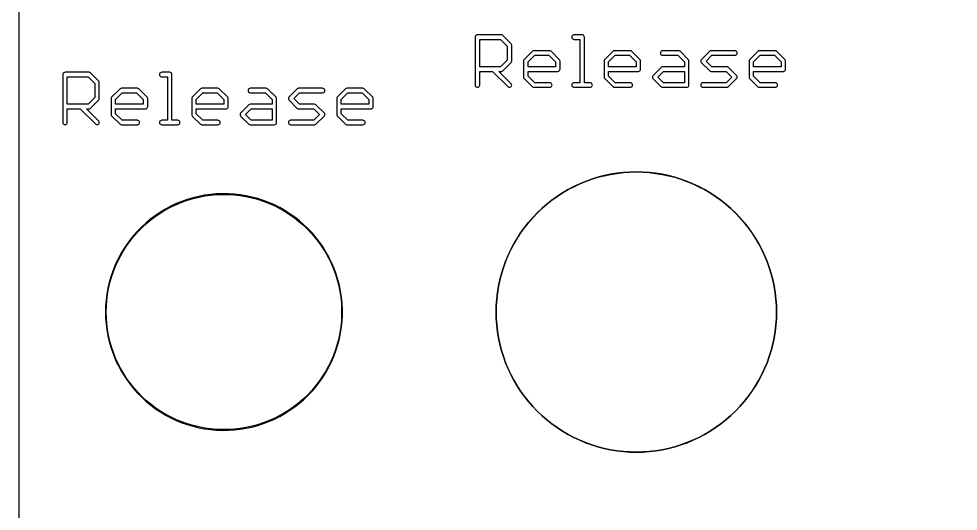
# Model space of a CAD drawing. Extents: x 3 to 66, y 0 to 129.
# Drawn here: x 2.71 to 34.53, y 42.66 to 59.36 of the extents above; entities that cross this region are included whole.
import ezdxf

# ---------------------------------------------------------------- set-up
doc = ezdxf.new("R2010")
doc.units = 0

msp = doc.modelspace()

# ---------------------------------------------------------------- linework, layer by layer
at = {"color": 34, "true_color": 0x008000}
for points in [[(2.7051, 0.3175, 0), (63.32474, 0.3175, 0), (63.32474, 128.81864, 0), (2.7051, 128.81864, 0), (2.7051, 0.3175, 0)], [(19.08116, 57.58298, 0), (19.1024, 57.59381, 0), (19.11926, 57.61067, 0), (19.3885, 57.88245, 0), (19.39933, 57.90369, 0), (19.40306, 57.92724, 0), (19.40306, 58.46825, 0), (19.39933, 58.4918, 0), (19.3885, 58.51304, 0), (19.11926, 58.78482, 0), (19.1024, 58.80168, 0), (19.08116, 58.81251, 0), (19.05761, 58.81624, 0), (18.24227, 58.81624, 0), (18.21873, 58.81251, 0), (18.19748, 58.80168, 0), (18.18063, 58.78482, 0), (18.16979, 58.76358, 0), (18.16607, 58.74004, 0), (18.16607, 57.11444, 0), (18.16979, 57.09089, 0), (18.18063, 57.06965, 0), (18.19748, 57.05279, 0), (18.21873, 57.04196, 0), (18.24227, 57.03824, 0), (18.26582, 57.04196, 0), (18.28706, 57.05279, 0), (18.30392, 57.06965, 0), (18.31475, 57.09089, 0), (18.31847, 57.11444, 0), (18.31847, 57.57925, 0), (18.75561, 57.57925, 0), (19.28207, 57.05279, 0), (19.30331, 57.04196, 0), (19.32686, 57.03824, 0), (19.3504, 57.04196, 0), (19.37164, 57.05279, 0), (19.3885, 57.06965, 0), (19.39933, 57.09089, 0), (19.40306, 57.11444, 0), (19.39933, 57.13798, 0), (19.3885, 57.15922, 0), (18.96847, 57.57925, 0), (19.05761, 57.57925, 0), (19.08116, 57.58298, 0)], [(19.02709, 57.73165, 0), (18.31847, 57.73165, 0), (18.31847, 58.66384, 0), (19.02709, 58.66384, 0), (19.25066, 58.43816, 0), (19.25066, 57.95733, 0), (19.02709, 57.73165, 0)], [(21.51634, 58.81624, 0), (21.49279, 58.81251, 0), (21.47155, 58.80168, 0), (21.45469, 58.78482, 0), (21.44386, 58.76358, 0), (21.44014, 58.74004, 0), (21.44386, 58.71649, 0), (21.45469, 58.69525, 0), (21.47155, 58.67839, 0), (21.49279, 58.66756, 0), (21.51634, 58.66384, 0), (21.71192, 58.66384, 0), (21.71192, 57.19064, 0), (21.51634, 57.19064, 0), (21.49279, 57.18691, 0), (21.47155, 57.17608, 0), (21.45469, 57.15922, 0), (21.44386, 57.13798, 0), (21.44014, 57.11444, 0), (21.44386, 57.09089, 0), (21.45469, 57.06965, 0), (21.47155, 57.05279, 0), (21.49279, 57.04196, 0), (21.51634, 57.03824, 0), (22.0599, 57.03824, 0), (22.08344, 57.04196, 0), (22.10468, 57.05279, 0), (22.12154, 57.06965, 0), (22.13237, 57.09089, 0), (22.1361, 57.11444, 0), (22.13237, 57.13798, 0), (22.12154, 57.15922, 0), (22.10468, 57.17608, 0), (22.08344, 57.18691, 0), (22.0599, 57.19064, 0), (21.86432, 57.19064, 0), (21.86432, 58.74004, 0), (21.86059, 58.76358, 0), (21.84976, 58.78482, 0), (21.8329, 58.80168, 0), (21.81166, 58.81251, 0), (21.78812, 58.81624, 0), (21.51634, 58.81624, 0)], [(20.9887, 57.58298, 0), (21.00994, 57.59381, 0), (21.0268, 57.61067, 0), (21.03763, 57.63191, 0), (21.04136, 57.65545, 0), (21.04136, 57.92724, 0), (21.03763, 57.95078, 0), (21.0268, 57.97202, 0), (20.73816, 58.26066, 0), (20.71691, 58.27149, 0), (20.69337, 58.27522, 0), (20.15234, 58.27522, 0), (20.12881, 58.27149, 0), (20.10757, 58.26066, 0), (19.81893, 57.97202, 0), (19.8081, 57.95078, 0), (19.80436, 57.92724, 0), (19.80436, 57.38367, 0), (19.8081, 57.36013, 0), (19.81893, 57.33889, 0), (19.83579, 57.32203, 0), (20.10757, 57.05279, 0), (20.12881, 57.04196, 0), (20.15234, 57.03824, 0), (20.69337, 57.03824, 0), (20.71691, 57.04196, 0), (20.73816, 57.05279, 0), (20.75501, 57.06965, 0), (20.76585, 57.09089, 0), (20.76957, 57.11444, 0), (20.76585, 57.13798, 0), (20.75501, 57.15922, 0), (20.73816, 57.17608, 0), (20.71691, 57.18691, 0), (20.69337, 57.19064, 0), (20.18244, 57.19064, 0), (19.95676, 57.41421, 0), (19.95676, 57.57925, 0), (20.96516, 57.57925, 0), (20.9887, 57.58298, 0)], [(23.71666, 57.58298, 0), (23.7379, 57.59381, 0), (23.75476, 57.61067, 0), (23.76559, 57.63191, 0), (23.76931, 57.65545, 0), (23.76931, 57.92724, 0), (23.76559, 57.95078, 0), (23.75476, 57.97202, 0), (23.46612, 58.26066, 0), (23.44488, 58.27149, 0), (23.42134, 58.27522, 0), (22.88032, 58.27522, 0), (22.85677, 58.27149, 0), (22.83553, 58.26066, 0), (22.54689, 57.97202, 0), (22.53606, 57.95078, 0), (22.53234, 57.92724, 0), (22.53234, 57.38367, 0), (22.53606, 57.36013, 0), (22.54689, 57.33889, 0), (22.56375, 57.32203, 0), (22.83553, 57.05279, 0), (22.85677, 57.04196, 0), (22.88032, 57.03824, 0), (23.42134, 57.03824, 0), (23.44488, 57.04196, 0), (23.46612, 57.05279, 0), (23.48298, 57.06965, 0), (23.49381, 57.09089, 0), (23.49754, 57.11444, 0), (23.49381, 57.13798, 0), (23.48298, 57.15922, 0), (23.46612, 57.17608, 0), (23.44488, 57.18691, 0), (23.42134, 57.19064, 0), (22.9104, 57.19064, 0), (22.68474, 57.41419, 0), (22.68474, 57.57925, 0), (23.69311, 57.57925, 0), (23.71666, 57.58298, 0)], [(24.51608, 58.27522, 0), (24.49253, 58.27149, 0), (24.47129, 58.26066, 0), (24.45443, 58.2438, 0), (24.4436, 58.22256, 0), (24.43988, 58.19902, 0), (24.4436, 58.17547, 0), (24.45443, 58.15423, 0), (24.47129, 58.13737, 0), (24.49253, 58.12654, 0), (24.51608, 58.12282, 0), (25.0294, 58.12282, 0), (25.25522, 57.897, 0), (25.25522, 57.73165, 0), (24.51608, 57.73165, 0), (24.49253, 57.72793, 0), (24.47129, 57.7171, 0), (24.45443, 57.70024, 0), (24.18519, 57.42846, 0), (24.17436, 57.40722, 0), (24.17064, 57.38367, 0), (24.17436, 57.36013, 0), (24.18519, 57.33889, 0), (24.47129, 57.05279, 0), (24.49253, 57.04196, 0), (24.51608, 57.03824, 0), (25.33142, 57.03824, 0), (25.35496, 57.04196, 0), (25.3762, 57.05279, 0), (25.39306, 57.06965, 0), (25.40389, 57.09089, 0), (25.40762, 57.11444, 0), (25.40762, 57.92724, 0), (25.40389, 57.95078, 0), (25.39306, 57.97202, 0), (25.10442, 58.26066, 0), (25.08318, 58.27149, 0), (25.05964, 58.27522, 0), (24.51608, 58.27522, 0)], [(26.18461, 57.73165, 0), (25.98903, 57.92724, 0), (26.18461, 58.12282, 0), (26.96718, 58.12282, 0), (26.99072, 58.12654, 0), (27.01196, 58.13737, 0), (27.02882, 58.15423, 0), (27.03965, 58.17547, 0), (27.04338, 58.19902, 0), (27.03965, 58.22256, 0), (27.02882, 58.2438, 0), (27.01196, 58.26066, 0), (26.99072, 58.27149, 0), (26.96718, 58.27522, 0), (26.15438, 58.27522, 0), (26.13083, 58.27149, 0), (26.10959, 58.26066, 0), (25.82095, 57.97202, 0), (25.81012, 57.95078, 0), (25.80639, 57.92724, 0), (25.81012, 57.90369, 0), (25.82095, 57.88245, 0), (26.10959, 57.59381, 0), (26.13083, 57.58298, 0), (26.15438, 57.57925, 0), (26.66517, 57.57925, 0), (26.86046, 57.38396, 0), (26.66531, 57.19064, 0), (25.88259, 57.19064, 0), (25.85905, 57.18691, 0), (25.83781, 57.17608, 0), (25.82095, 57.15922, 0), (25.81012, 57.13798, 0), (25.80639, 57.11444, 0), (25.81012, 57.09089, 0), (25.82095, 57.06965, 0), (25.83781, 57.05279, 0), (25.85905, 57.04196, 0), (25.88259, 57.03824, 0), (26.69539, 57.03824, 0), (26.71894, 57.04196, 0), (26.74018, 57.05279, 0), (27.01196, 57.32203, 0), (27.02882, 57.33889, 0), (27.03965, 57.36013, 0), (27.04338, 57.38367, 0), (27.03965, 57.40722, 0), (27.02882, 57.42846, 0), (26.74018, 57.7171, 0), (26.71894, 57.72793, 0), (26.69539, 57.73165, 0), (26.18461, 57.73165, 0)], [(28.62902, 57.58298, 0), (28.65026, 57.59381, 0), (28.66712, 57.61067, 0), (28.67795, 57.63191, 0), (28.68168, 57.65545, 0), (28.68168, 57.92724, 0), (28.67795, 57.95078, 0), (28.66712, 57.97202, 0), (28.37848, 58.26066, 0), (28.35724, 58.27149, 0), (28.33369, 58.27522, 0), (27.79014, 58.27522, 0), (27.76659, 58.27149, 0), (27.74535, 58.26066, 0), (27.72849, 58.2438, 0), (27.45925, 57.97202, 0), (27.44842, 57.95078, 0), (27.44469, 57.92724, 0), (27.44469, 57.38367, 0), (27.44842, 57.36013, 0), (27.45925, 57.33889, 0), (27.74535, 57.05279, 0), (27.76659, 57.04196, 0), (27.79014, 57.03824, 0), (28.33369, 57.03824, 0), (28.35724, 57.04196, 0), (28.37848, 57.05279, 0), (28.39534, 57.06965, 0), (28.40617, 57.09089, 0), (28.40989, 57.11444, 0), (28.40617, 57.13798, 0), (28.39534, 57.15922, 0), (28.37848, 57.17608, 0), (28.35724, 57.18691, 0), (28.33369, 57.19064, 0), (27.82036, 57.19064, 0), (27.59709, 57.41391, 0), (27.59709, 57.57925, 0), (28.60548, 57.57925, 0), (28.62902, 57.58298, 0)], [(20.88896, 57.73165, 0), (19.95676, 57.73165, 0), (19.95676, 57.89699, 0), (20.18258, 58.12282, 0), (20.66314, 58.12282, 0), (20.88896, 57.89699, 0), (20.88896, 57.73165, 0)], [(23.61691, 57.73165, 0), (22.68474, 57.73165, 0), (22.68474, 57.89701, 0), (22.91055, 58.12282, 0), (23.3911, 58.12282, 0), (23.61691, 57.89701, 0), (23.61691, 57.73165, 0)], [(28.52928, 57.73165, 0), (27.59709, 57.73165, 0), (27.59709, 57.89714, 0), (27.82066, 58.12282, 0), (28.30346, 58.12282, 0), (28.52928, 57.897, 0), (28.52928, 57.73165, 0)], [(5.11116, 56.31298, 0), (5.13239, 56.32381, 0), (5.14926, 56.34067, 0), (5.4185, 56.61245, 0), (5.42933, 56.63369, 0), (5.43306, 56.65723, 0), (5.43306, 57.19826, 0), (5.42933, 57.2218, 0), (5.4185, 57.24304, 0), (5.14926, 57.51482, 0), (5.13239, 57.53168, 0), (5.11116, 57.54251, 0), (5.08762, 57.54624, 0), (4.27227, 57.54624, 0), (4.24873, 57.54251, 0), (4.22749, 57.53168, 0), (4.21063, 57.51482, 0), (4.1998, 57.49358, 0), (4.19607, 57.47004, 0), (4.19607, 55.84443, 0), (4.1998, 55.82089, 0), (4.21063, 55.79965, 0), (4.22749, 55.78279, 0), (4.24873, 55.77196, 0), (4.27227, 55.76823, 0), (4.29582, 55.77196, 0), (4.31705, 55.78279, 0), (4.33392, 55.79965, 0), (4.34475, 55.82089, 0), (4.34847, 55.84443, 0), (4.34847, 56.30925, 0), (4.78561, 56.30925, 0), (5.31207, 55.78279, 0), (5.33331, 55.77196, 0), (5.35686, 55.76823, 0), (5.3804, 55.77196, 0), (5.40164, 55.78279, 0), (5.4185, 55.79965, 0), (5.42933, 55.82089, 0), (5.43306, 55.84443, 0), (5.42933, 55.86798, 0), (5.4185, 55.88922, 0), (4.99847, 56.30925, 0), (5.08762, 56.30925, 0), (5.11116, 56.31298, 0)], [(5.05709, 56.46165, 0), (4.34847, 56.46165, 0), (4.34847, 57.39384, 0), (5.05709, 57.39384, 0), (5.28066, 57.16816, 0), (5.28066, 56.68733, 0), (5.05709, 56.46165, 0)], [(7.54633, 57.54624, 0), (7.52279, 57.54251, 0), (7.50155, 57.53168, 0), (7.48469, 57.51482, 0), (7.47386, 57.49358, 0), (7.47013, 57.47004, 0), (7.47386, 57.44649, 0), (7.48469, 57.42525, 0), (7.50155, 57.40839, 0), (7.52279, 57.39756, 0), (7.54633, 57.39384, 0), (7.74192, 57.39384, 0), (7.74192, 55.92063, 0), (7.54633, 55.92063, 0), (7.52279, 55.91691, 0), (7.50155, 55.90608, 0), (7.48469, 55.88922, 0), (7.47386, 55.86798, 0), (7.47013, 55.84443, 0), (7.47386, 55.82089, 0), (7.48469, 55.79965, 0), (7.50155, 55.78279, 0), (7.52279, 55.77196, 0), (7.54633, 55.76823, 0), (8.0899, 55.76823, 0), (8.11344, 55.77196, 0), (8.13468, 55.78279, 0), (8.15154, 55.79965, 0), (8.16236, 55.82089, 0), (8.1661, 55.84443, 0), (8.16236, 55.86798, 0), (8.15154, 55.88922, 0), (8.13468, 55.90608, 0), (8.11344, 55.91691, 0), (8.0899, 55.92063, 0), (7.89432, 55.92063, 0), (7.89432, 57.47004, 0), (7.89059, 57.49358, 0), (7.87976, 57.51482, 0), (7.8629, 57.53168, 0), (7.84166, 57.54251, 0), (7.81812, 57.54624, 0), (7.54633, 57.54624, 0)], [(25.25522, 57.19064, 0), (24.5463, 57.19064, 0), (24.35305, 57.38389, 0), (24.54659, 57.57925, 0), (25.25522, 57.57925, 0), (25.25522, 57.19064, 0)], [(7.0187, 56.31298, 0), (7.03994, 56.32381, 0), (7.0568, 56.34067, 0), (7.06763, 56.36191, 0), (7.07136, 56.38545, 0), (7.07136, 56.65723, 0), (7.06763, 56.68078, 0), (7.0568, 56.70202, 0), (6.76816, 56.99066, 0), (6.74692, 57.00149, 0), (6.72338, 57.00521, 0), (6.18236, 57.00521, 0), (6.15881, 57.00149, 0), (6.13757, 56.99066, 0), (5.84893, 56.70202, 0), (5.8381, 56.68078, 0), (5.83438, 56.65723, 0), (5.83438, 56.11367, 0), (5.8381, 56.09013, 0), (5.84893, 56.06889, 0), (5.86579, 56.05203, 0), (6.13757, 55.78279, 0), (6.15881, 55.77196, 0), (6.18236, 55.76823, 0), (6.72338, 55.76823, 0), (6.74692, 55.77196, 0), (6.76816, 55.78279, 0), (6.78502, 55.79965, 0), (6.79585, 55.82089, 0), (6.79958, 55.84443, 0), (6.79585, 55.86798, 0), (6.78502, 55.88922, 0), (6.76816, 55.90608, 0), (6.74692, 55.91691, 0), (6.72338, 55.92063, 0), (6.21245, 55.92063, 0), (5.98678, 56.14419, 0), (5.98678, 56.30925, 0), (6.99515, 56.30925, 0), (7.0187, 56.31298, 0)], [(9.74666, 56.31298, 0), (9.76789, 56.32381, 0), (9.78476, 56.34067, 0), (9.79559, 56.36191, 0), (9.79931, 56.38545, 0), (9.79931, 56.65723, 0), (9.79559, 56.68078, 0), (9.78476, 56.70202, 0), (9.49612, 56.99066, 0), (9.47488, 57.00149, 0), (9.45133, 57.00521, 0), (8.91031, 57.00521, 0), (8.88677, 57.00149, 0), (8.86553, 56.99066, 0), (8.57689, 56.70202, 0), (8.56606, 56.68078, 0), (8.56232, 56.65723, 0), (8.56232, 56.11367, 0), (8.56606, 56.09013, 0), (8.57689, 56.06889, 0), (8.59375, 56.05203, 0), (8.86553, 55.78279, 0), (8.88677, 55.77196, 0), (8.91031, 55.76823, 0), (9.45133, 55.76823, 0), (9.47488, 55.77196, 0), (9.49612, 55.78279, 0), (9.51298, 55.79965, 0), (9.5238, 55.82089, 0), (9.52753, 55.84443, 0), (9.5238, 55.86798, 0), (9.51298, 55.88922, 0), (9.49612, 55.90608, 0), (9.47488, 55.91691, 0), (9.45133, 55.92063, 0), (8.94041, 55.92063, 0), (8.71473, 56.1442, 0), (8.71473, 56.30925, 0), (9.72311, 56.30925, 0), (9.74666, 56.31298, 0)], [(10.54608, 57.00521, 0), (10.52253, 57.00149, 0), (10.50129, 56.99066, 0), (10.48443, 56.9738, 0), (10.47359, 56.95256, 0), (10.46988, 56.92901, 0), (10.47359, 56.90547, 0), (10.48443, 56.88423, 0), (10.50129, 56.86737, 0), (10.52253, 56.85654, 0), (10.54608, 56.85281, 0), (11.05941, 56.85281, 0), (11.28522, 56.627, 0), (11.28522, 56.46165, 0), (10.54608, 56.46165, 0), (10.52253, 56.45793, 0), (10.50129, 56.4471, 0), (10.48443, 56.43024, 0), (10.21519, 56.15846, 0), (10.20436, 56.13722, 0), (10.20064, 56.11367, 0), (10.20436, 56.09013, 0), (10.21519, 56.06889, 0), (10.23204, 56.05203, 0), (10.23206, 56.05202, 0), (10.50129, 55.78279, 0), (10.52253, 55.77196, 0), (10.54608, 55.76823, 0), (11.36142, 55.76823, 0), (11.38496, 55.77196, 0), (11.4062, 55.78279, 0), (11.42306, 55.79965, 0), (11.43389, 55.82089, 0), (11.43762, 55.84443, 0), (11.43762, 56.65723, 0), (11.43389, 56.68078, 0), (11.42306, 56.70202, 0), (11.13442, 56.99066, 0), (11.11318, 57.00149, 0), (11.08964, 57.00521, 0), (10.54608, 57.00521, 0)], [(12.21461, 56.46165, 0), (12.01903, 56.65724, 0), (12.2146, 56.85281, 0), (12.99718, 56.85281, 0), (13.02072, 56.85654, 0), (13.04196, 56.86737, 0), (13.05882, 56.88423, 0), (13.06965, 56.90547, 0), (13.07338, 56.92901, 0), (13.06965, 56.95256, 0), (13.05882, 56.9738, 0), (13.04196, 56.99066, 0), (13.02072, 57.00149, 0), (12.99718, 57.00521, 0), (12.18438, 57.00521, 0), (12.16083, 57.00149, 0), (12.13959, 56.99066, 0), (11.85095, 56.70202, 0), (11.84012, 56.68078, 0), (11.8364, 56.65723, 0), (11.84012, 56.63369, 0), (11.85095, 56.61245, 0), (12.13959, 56.32381, 0), (12.16083, 56.31298, 0), (12.18438, 56.30925, 0), (12.69517, 56.30925, 0), (12.89046, 56.11396, 0), (12.6953, 55.92063, 0), (11.9126, 55.92063, 0), (11.88905, 55.91691, 0), (11.86781, 55.90608, 0), (11.85095, 55.88922, 0), (11.84012, 55.86798, 0), (11.8364, 55.84443, 0), (11.84012, 55.82089, 0), (11.85095, 55.79965, 0), (11.86781, 55.78279, 0), (11.88905, 55.77196, 0), (11.9126, 55.76823, 0), (12.72539, 55.76823, 0), (12.74894, 55.77196, 0), (12.77018, 55.78279, 0), (13.04196, 56.05203, 0), (13.05882, 56.06889, 0), (13.06965, 56.09013, 0), (13.07338, 56.11367, 0), (13.06965, 56.13722, 0), (13.05882, 56.15846, 0), (12.77018, 56.4471, 0), (12.74894, 56.45793, 0), (12.72539, 56.46165, 0), (12.21461, 56.46165, 0)], [(14.65902, 56.31298, 0), (14.68026, 56.32381, 0), (14.69712, 56.34067, 0), (14.70795, 56.36191, 0), (14.71168, 56.38545, 0), (14.71168, 56.65723, 0), (14.70795, 56.68078, 0), (14.69712, 56.70202, 0), (14.40848, 56.99066, 0), (14.38724, 57.00149, 0), (14.3637, 57.00521, 0), (13.82014, 57.00521, 0), (13.79659, 57.00149, 0), (13.77535, 56.99066, 0), (13.75849, 56.9738, 0), (13.48925, 56.70202, 0), (13.47842, 56.68078, 0), (13.47469, 56.65723, 0), (13.47469, 56.11367, 0), (13.47842, 56.09013, 0), (13.48925, 56.06889, 0), (13.77535, 55.78279, 0), (13.79659, 55.77196, 0), (13.82014, 55.76823, 0), (14.3637, 55.76823, 0), (14.38724, 55.77196, 0), (14.40848, 55.78279, 0), (14.42534, 55.79965, 0), (14.43617, 55.82089, 0), (14.4399, 55.84443, 0), (14.43617, 55.86798, 0), (14.42534, 55.88922, 0), (14.40848, 55.90608, 0), (14.38724, 55.91691, 0), (14.3637, 55.92063, 0), (13.85037, 55.92063, 0), (13.62709, 56.14391, 0), (13.62709, 56.30925, 0), (14.63548, 56.30925, 0), (14.65902, 56.31298, 0)], [(6.91895, 56.46165, 0), (5.98678, 56.46165, 0), (5.98678, 56.62701, 0), (6.21258, 56.85281, 0), (6.69315, 56.85281, 0), (6.91895, 56.62701, 0), (6.91895, 56.46165, 0)], [(9.64691, 56.46165, 0), (8.71473, 56.46165, 0), (8.71473, 56.627, 0), (8.94053, 56.85281, 0), (9.42111, 56.85281, 0), (9.64691, 56.62701, 0), (9.64691, 56.46165, 0)], [(14.55928, 56.46165, 0), (13.62709, 56.46165, 0), (13.62709, 56.62714, 0), (13.85065, 56.85281, 0), (14.33347, 56.85281, 0), (14.55928, 56.627, 0), (14.55928, 56.46165, 0)], [(11.28522, 55.92063, 0), (10.57631, 55.92063, 0), (10.38305, 56.11388, 0), (10.57659, 56.30925, 0), (11.28522, 56.30925, 0), (11.28522, 55.92063, 0)], [(23.4061, 54.16423, 0), (23.18512, 54.14899, 0), (22.96922, 54.12358, 0), (22.96882, 54.12352, 0), (22.75079, 54.08803, 0), (22.75078, 54.08803, 0), (22.75038, 54.08796, 0), (22.53702, 54.04224, 0), (22.32366, 53.9889, 0), (22.11538, 53.92286, 0), (21.9071, 53.8492, 0), (21.70644, 53.76538, 0), (21.50578, 53.6714, 0), (21.50543, 53.67122, 0), (21.31239, 53.56962, 0), (21.12443, 53.45786, 0), (20.93901, 53.33848, 0), (20.7612, 53.20894, 0), (20.58849, 53.07432, 0), (20.42339, 52.92954, 0), (20.26591, 52.77714, 0), (20.26563, 52.77686, 0), (20.11323, 52.61938, 0), (19.96845, 52.45428, 0), (19.83383, 52.28156, 0), (19.70429, 52.10376, 0), (19.58491, 51.91834, 0), (19.47315, 51.73038, 0), (19.47297, 51.73003, 0), (19.37155, 51.53734, 0), (19.37137, 51.53699, 0), (19.27739, 51.33633, 0), (19.19357, 51.13567, 0), (19.11991, 50.92739, 0), (19.05387, 50.71911, 0), (19.00053, 50.50575, 0), (18.9548, 50.29239, 0), (18.95474, 50.29199, 0), (18.95474, 50.29198, 0), (18.91925, 50.07395, 0), (18.91918, 50.07356, 0), (18.89379, 49.85766, 0), (18.87854, 49.63668, 0), (18.87346, 49.41824, 0), (18.87854, 49.1998, 0), (18.89379, 48.97881, 0), (18.91918, 48.76291, 0), (18.91925, 48.76252, 0), (18.9548, 48.54408, 0), (19.00053, 48.33072, 0), (19.05387, 48.11736, 0), (19.11991, 47.90908, 0), (19.19357, 47.7008, 0), (19.27739, 47.50014, 0), (19.37137, 47.29948, 0), (19.37155, 47.29913, 0), (19.47315, 47.10609, 0), (19.58491, 46.91813, 0), (19.70429, 46.73271, 0), (19.83383, 46.55491, 0), (19.96845, 46.38219, 0), (20.11323, 46.21709, 0), (20.26563, 46.05961, 0), (20.26591, 46.05933, 0), (20.42339, 45.90693, 0), (20.58849, 45.76215, 0), (20.7612, 45.62753, 0), (20.93901, 45.49799, 0), (21.12443, 45.37861, 0), (21.31239, 45.26685, 0), (21.50543, 45.16525, 0), (21.50578, 45.16507, 0), (21.70644, 45.07109, 0), (21.9071, 44.98727, 0), (22.11538, 44.91361, 0), (22.32366, 44.84757, 0), (22.53702, 44.79423, 0), (22.75038, 44.74851, 0), (22.96882, 44.71295, 0), (22.96922, 44.71289, 0), (23.18512, 44.68749, 0), (23.4061, 44.67225, 0), (23.62454, 44.66717, 0), (23.84297, 44.67225, 0), (24.06396, 44.68749, 0), (24.27986, 44.71289, 0), (24.28025, 44.71295, 0), (24.49869, 44.74851, 0), (24.71205, 44.79423, 0), (24.92541, 44.84757, 0), (25.13369, 44.91361, 0), (25.34197, 44.98727, 0), (25.54263, 45.07109, 0), (25.74329, 45.16507, 0), (25.74364, 45.16525, 0), (25.93668, 45.26685, 0), (26.12464, 45.37861, 0), (26.31006, 45.49799, 0), (26.48786, 45.62753, 0), (26.66058, 45.76215, 0), (26.82568, 45.90693, 0), (26.98316, 46.05933, 0), (26.98344, 46.05961, 0), (27.13584, 46.21709, 0), (27.28062, 46.38219, 0), (27.41524, 46.55491, 0), (27.54478, 46.73271, 0), (27.66416, 46.91813, 0), (27.77592, 47.10609, 0), (27.87752, 47.29913, 0), (27.8777, 47.29948, 0), (27.97168, 47.50014, 0), (28.0555, 47.7008, 0), (28.12916, 47.90908, 0), (28.1952, 48.11736, 0), (28.24854, 48.33072, 0), (28.29426, 48.54408, 0), (28.32982, 48.76252, 0), (28.32989, 48.76291, 0), (28.35529, 48.97881, 0), (28.37053, 49.1998, 0), (28.37561, 49.41824, 0), (28.37053, 49.63668, 0), (28.35529, 49.85766, 0), (28.32989, 50.07356, 0), (28.32982, 50.07395, 0), (28.29433, 50.29198, 0), (28.29433, 50.29199, 0), (28.29426, 50.29239, 0), (28.24854, 50.50575, 0), (28.1952, 50.71911, 0), (28.12916, 50.92739, 0), (28.0555, 51.13567, 0), (27.97168, 51.33633, 0), (27.8777, 51.53699, 0), (27.87752, 51.53734, 0), (27.7761, 51.73003, 0), (27.77592, 51.73038, 0), (27.66416, 51.91834, 0), (27.54478, 52.10376, 0), (27.41524, 52.28156, 0), (27.28062, 52.45428, 0), (27.13584, 52.61938, 0), (26.98344, 52.77686, 0), (26.98316, 52.77714, 0), (26.82568, 52.92954, 0), (26.66058, 53.07432, 0), (26.48786, 53.20894, 0), (26.31006, 53.33848, 0), (26.12464, 53.45786, 0), (25.93668, 53.56962, 0), (25.74364, 53.67122, 0), (25.74329, 53.6714, 0), (25.54263, 53.76538, 0), (25.34197, 53.8492, 0), (25.13369, 53.92286, 0), (24.92541, 53.9889, 0), (24.71205, 54.04224, 0), (24.49869, 54.08796, 0), (24.4983, 54.08803, 0), (24.49828, 54.08803, 0), (24.28025, 54.12352, 0), (24.27986, 54.12358, 0), (24.06396, 54.14899, 0), (23.84297, 54.16423, 0), (23.62454, 54.16931, 0), (23.4061, 54.16423, 0)], [(24.06396, 44.69003, 0), (23.84297, 44.67478, 0), (23.62454, 44.6697, 0), (23.4061, 44.67478, 0), (23.18512, 44.69003, 0), (22.96922, 44.71543, 0), (22.9692, 44.71543, 0), (22.75117, 44.75092, 0), (22.53781, 44.79664, 0), (22.32445, 44.84998, 0), (22.11617, 44.91602, 0), (21.90789, 44.98968, 0), (21.70723, 45.0735, 0), (21.50664, 45.16745, 0), (21.31388, 45.2689, 0), (21.12592, 45.38066, 0), (20.9405, 45.50004, 0), (20.76269, 45.62958, 0), (20.58998, 45.7642, 0), (20.42488, 45.90898, 0), (20.26753, 46.06124, 0), (20.11527, 46.21858, 0), (19.9705, 46.38368, 0), (19.83588, 46.5564, 0), (19.70634, 46.7342, 0), (19.58696, 46.91962, 0), (19.4752, 47.10758, 0), (19.37378, 47.30027, 0), (19.2798, 47.50093, 0), (19.19597, 47.70159, 0), (19.12231, 47.90987, 0), (19.05628, 48.11815, 0), (19.00293, 48.33151, 0), (18.95722, 48.54487, 0), (18.92173, 48.7629, 0), (18.92173, 48.76291, 0), (18.89633, 48.97881, 0), (18.88109, 49.1998, 0), (18.87601, 49.41824, 0), (18.88109, 49.63668, 0), (18.89633, 49.85766, 0), (18.92173, 50.07356, 0), (18.95722, 50.2916, 0), (19.00293, 50.50496, 0), (19.05628, 50.71832, 0), (19.12231, 50.9266, 0), (19.19597, 51.13488, 0), (19.2798, 51.33554, 0), (19.37375, 51.53613, 0), (19.4752, 51.72889, 0), (19.58696, 51.91685, 0), (19.70634, 52.10227, 0), (19.83588, 52.28007, 0), (19.9705, 52.45279, 0), (20.11527, 52.61789, 0), (20.26753, 52.77523, 0), (20.42488, 52.92749, 0), (20.58998, 53.07227, 0), (20.76269, 53.20689, 0), (20.9405, 53.33643, 0), (21.12592, 53.45581, 0), (21.31388, 53.56757, 0), (21.50664, 53.66902, 0), (21.70723, 53.76297, 0), (21.90789, 53.84679, 0), (22.11617, 53.92045, 0), (22.32445, 53.98649, 0), (22.53781, 54.03983, 0), (22.75117, 54.08555, 0), (22.9693, 54.12106, 0), (23.18512, 54.14645, 0), (23.4061, 54.16169, 0), (23.62454, 54.16677, 0), (23.84297, 54.16169, 0), (24.06396, 54.14645, 0), (24.27975, 54.12106, 0), (24.4979, 54.08555, 0), (24.71126, 54.03983, 0), (24.92462, 53.98649, 0), (25.1329, 53.92045, 0), (25.34118, 53.84679, 0), (25.54184, 53.76297, 0), (25.74243, 53.66902, 0), (25.93519, 53.56757, 0), (26.12315, 53.45581, 0), (26.30857, 53.33643, 0), (26.48637, 53.20689, 0), (26.65909, 53.07227, 0), (26.82419, 52.92749, 0), (26.98153, 52.77523, 0), (27.13379, 52.61789, 0), (27.27857, 52.45279, 0), (27.41319, 52.28007, 0), (27.54273, 52.10227, 0), (27.66211, 51.91685, 0), (27.77387, 51.72889, 0), (27.87532, 51.53613, 0), (27.96927, 51.33554, 0), (28.05309, 51.13488, 0), (28.12675, 50.9266, 0), (28.19279, 50.71832, 0), (28.24613, 50.50496, 0), (28.29185, 50.2916, 0), (28.32734, 50.07356, 0), (28.35274, 49.85766, 0), (28.36798, 49.63668, 0), (28.37306, 49.41824, 0), (28.36798, 49.1998, 0), (28.35274, 48.97881, 0), (28.32734, 48.76291, 0), (28.32734, 48.7629, 0), (28.29185, 48.54487, 0), (28.24613, 48.33151, 0), (28.19279, 48.11815, 0), (28.12675, 47.90987, 0), (28.05309, 47.70159, 0), (27.96927, 47.50093, 0), (27.87529, 47.30027, 0), (27.77387, 47.10758, 0), (27.66211, 46.91962, 0), (27.54273, 46.7342, 0), (27.41319, 46.5564, 0), (27.27857, 46.38368, 0), (27.13379, 46.21858, 0), (26.98153, 46.06124, 0), (26.82419, 45.90898, 0), (26.65909, 45.7642, 0), (26.48637, 45.62958, 0), (26.30857, 45.50004, 0), (26.12315, 45.38066, 0), (25.93519, 45.2689, 0), (25.74243, 45.16745, 0), (25.54184, 45.0735, 0), (25.34118, 44.98968, 0), (25.1329, 44.91602, 0), (24.92462, 44.84998, 0), (24.71126, 44.79664, 0), (24.4979, 44.75092, 0), (24.27987, 44.71543, 0), (24.27986, 44.71543, 0), (24.06396, 44.69003, 0)], [(9.40307, 53.42381, 0), (9.20242, 53.40604, 0), (9.00428, 53.3781, 0), (9.00037, 53.37747, 0), (8.80225, 53.33937, 0), (8.60666, 53.29111, 0), (8.41363, 53.23523, 0), (8.22566, 53.16919, 0), (8.03771, 53.09299, 0), (7.85737, 53.00663, 0), (7.85383, 53.00483, 0), (7.67603, 52.91085, 0), (7.50331, 52.80671, 0), (7.33567, 52.69495, 0), (7.17565, 52.57303, 0), (7.02071, 52.44603, 0), (6.87085, 52.30887, 0), (6.86804, 52.30606, 0), (6.72834, 52.16382, 0), (6.59372, 52.01396, 0), (6.46672, 51.85648, 0), (6.34988, 51.69392, 0), (6.24066, 51.52628, 0), (6.13906, 51.35356, 0), (6.04508, 51.17322, 0), (6.04328, 51.16968, 0), (5.962, 50.9868, 0), (5.8858, 50.80138, 0), (5.8223, 50.61088, 0), (5.76642, 50.41784, 0), (5.72324, 50.22226, 0), (5.68768, 50.02414, 0), (5.68706, 50.02022, 0), (5.66166, 49.81956, 0), (5.64642, 49.6189, 0), (5.64134, 49.41824, 0), (5.64642, 49.21758, 0), (5.66166, 49.01692, 0), (5.68706, 48.81625, 0), (5.68768, 48.81233, 0), (5.72324, 48.61421, 0), (5.76642, 48.41863, 0), (5.8223, 48.22559, 0), (5.8858, 48.03509, 0), (5.962, 47.84967, 0), (6.04328, 47.66679, 0), (6.04508, 47.66325, 0), (6.13906, 47.48291, 0), (6.24066, 47.31019, 0), (6.34988, 47.14255, 0), (6.46672, 46.97999, 0), (6.59372, 46.82251, 0), (6.72834, 46.67265, 0), (6.86804, 46.53041, 0), (6.87085, 46.5276, 0), (7.02071, 46.39044, 0), (7.17565, 46.26344, 0), (7.33567, 46.14152, 0), (7.50331, 46.02976, 0), (7.67603, 45.92562, 0), (7.85383, 45.83164, 0), (7.85737, 45.82984, 0), (8.03771, 45.74348, 0), (8.22566, 45.66728, 0), (8.41363, 45.60124, 0), (8.60666, 45.54536, 0), (8.80225, 45.4971, 0), (9.00037, 45.459, 0), (9.00428, 45.45838, 0), (9.20242, 45.43043, 0), (9.40307, 45.41266, 0), (9.60373, 45.40503, 0), (9.80439, 45.40758, 0), (10.00505, 45.42027, 0), (10.20572, 45.44314, 0), (10.20964, 45.44376, 0), (10.40776, 45.47678, 0), (10.60334, 45.51996, 0), (10.79892, 45.57076, 0), (10.98942, 45.63426, 0), (11.17738, 45.70538, 0), (11.3628, 45.78666, 0), (11.5406, 45.87556, 0), (11.54414, 45.87736, 0), (11.7194, 45.97642, 0), (11.88958, 46.08564, 0), (12.05468, 46.20248, 0), (12.21216, 46.3244, 0), (12.36456, 46.45648, 0), (12.50934, 46.59618, 0), (12.51215, 46.59899, 0), (12.64931, 46.74631, 0), (12.77885, 46.89871, 0), (12.90077, 47.05873, 0), (13.01507, 47.22383, 0), (13.12175, 47.39655, 0), (13.21827, 47.57181, 0), (13.22007, 47.57535, 0), (13.30643, 47.75569, 0), (13.38517, 47.94111, 0), (13.45629, 48.13161, 0), (13.51471, 48.32211, 0), (13.56551, 48.51769, 0), (13.60615, 48.71327, 0), (13.60678, 48.7172, 0), (13.63726, 48.91786, 0), (13.65758, 49.11597, 0), (13.66773, 49.31664, 0), (13.66773, 49.51983, 0), (13.65758, 49.72049, 0), (13.63726, 49.91862, 0), (13.60678, 50.11928, 0), (13.60615, 50.1232, 0), (13.56551, 50.31878, 0), (13.51471, 50.51436, 0), (13.45629, 50.70486, 0), (13.38517, 50.89536, 0), (13.30643, 51.08078, 0), (13.22007, 51.26112, 0), (13.21827, 51.26466, 0), (13.12175, 51.43992, 0), (13.01507, 51.61264, 0), (12.90077, 51.77774, 0), (12.77885, 51.93776, 0), (12.64931, 52.09016, 0), (12.51215, 52.23748, 0), (12.50934, 52.24029, 0), (12.36456, 52.37999, 0), (12.21216, 52.51207, 0), (12.05468, 52.63399, 0), (11.88958, 52.75083, 0), (11.7194, 52.86005, 0), (11.54414, 52.95911, 0), (11.5406, 52.96091, 0), (11.3628, 53.04981, 0), (11.17738, 53.13109, 0), (10.98942, 53.20221, 0), (10.79892, 53.26571, 0), (10.60334, 53.31651, 0), (10.40776, 53.35969, 0), (10.20964, 53.39271, 0), (10.20572, 53.39333, 0), (10.00505, 53.4162, 0), (9.80439, 53.4289, 0), (9.60373, 53.43144, 0), (9.40307, 53.42381, 0)], [(10.00505, 45.44568, 0), (9.80439, 45.43298, 0), (9.60373, 45.43044, 0), (9.40307, 45.43806, 0), (9.20242, 45.45583, 0), (9.00677, 45.48343, 0), (8.8101, 45.52125, 0), (8.61452, 45.56951, 0), (8.42148, 45.62539, 0), (8.23352, 45.69143, 0), (8.04556, 45.76763, 0), (7.86665, 45.8533, 0), (7.69096, 45.94617, 0), (7.51824, 46.05031, 0), (7.3506, 46.16207, 0), (7.19058, 46.28399, 0), (7.03564, 46.41099, 0), (6.88628, 46.5477, 0), (6.74889, 46.68758, 0), (6.61427, 46.83744, 0), (6.48727, 46.99492, 0), (6.37043, 47.15748, 0), (6.26121, 47.32512, 0), (6.15961, 47.49784, 0), (6.06717, 47.67522, 0), (5.98615, 47.85752, 0), (5.90995, 48.04294, 0), (5.84645, 48.23344, 0), (5.79057, 48.42648, 0), (5.74739, 48.62206, 0), (5.71225, 48.81782, 0), (5.68705, 49.01692, 0), (5.67181, 49.21758, 0), (5.66673, 49.41824, 0), (5.67181, 49.6189, 0), (5.68705, 49.81956, 0), (5.71225, 50.01861, 0), (5.74739, 50.21441, 0), (5.79057, 50.40999, 0), (5.84645, 50.60303, 0), (5.90995, 50.79353, 0), (5.98615, 50.97895, 0), (6.06717, 51.16125, 0), (6.15961, 51.33863, 0), (6.26121, 51.51135, 0), (6.37043, 51.67899, 0), (6.48727, 51.84155, 0), (6.61427, 51.99903, 0), (6.74889, 52.14889, 0), (6.88628, 52.28877, 0), (7.03564, 52.42548, 0), (7.19058, 52.55248, 0), (7.3506, 52.6744, 0), (7.51824, 52.78616, 0), (7.69096, 52.8903, 0), (7.86665, 52.98317, 0), (8.04556, 53.06884, 0), (8.23352, 53.14504, 0), (8.42148, 53.21108, 0), (8.61452, 53.26696, 0), (8.8101, 53.31522, 0), (9.00677, 53.35304, 0), (9.20242, 53.38064, 0), (9.40307, 53.39841, 0), (9.60373, 53.40604, 0), (9.80439, 53.4035, 0), (10.00505, 53.3908, 0), (10.20525, 53.36798, 0), (10.39991, 53.33554, 0), (10.59549, 53.29236, 0), (10.79107, 53.24156, 0), (10.98157, 53.17806, 0), (11.16953, 53.10694, 0), (11.35495, 53.02566, 0), (11.52967, 52.9383, 0), (11.70447, 52.8395, 0), (11.87465, 52.73028, 0), (12.03975, 52.61344, 0), (12.19723, 52.49152, 0), (12.34963, 52.35944, 0), (12.4925, 52.22158, 0), (12.62876, 52.07523, 0), (12.7583, 51.92283, 0), (12.88022, 51.76281, 0), (12.99452, 51.59771, 0), (13.1012, 51.42499, 0), (13.19692, 51.25119, 0), (13.28228, 51.07293, 0), (13.36102, 50.88751, 0), (13.43214, 50.69701, 0), (13.49056, 50.50651, 0), (13.54136, 50.31093, 0), (13.58191, 50.11577, 0), (13.61185, 49.91862, 0), (13.63217, 49.72049, 0), (13.64233, 49.51983, 0), (13.64233, 49.31664, 0), (13.63217, 49.11597, 0), (13.61185, 48.91786, 0), (13.58191, 48.72068, 0), (13.54136, 48.52554, 0), (13.49056, 48.32996, 0), (13.43214, 48.13946, 0), (13.36102, 47.94896, 0), (13.28228, 47.76354, 0), (13.19692, 47.58528, 0), (13.1012, 47.41148, 0), (12.99452, 47.23876, 0), (12.88022, 47.07366, 0), (12.7583, 46.91364, 0), (12.62876, 46.76124, 0), (12.4925, 46.61489, 0), (12.34963, 46.47703, 0), (12.19723, 46.34495, 0), (12.03975, 46.22303, 0), (11.87465, 46.10619, 0), (11.70447, 45.99697, 0), (11.52967, 45.89817, 0), (11.35495, 45.81081, 0), (11.16953, 45.72953, 0), (10.98157, 45.65841, 0), (10.79107, 45.59491, 0), (10.59549, 45.54411, 0), (10.39991, 45.50093, 0), (10.20525, 45.46849, 0), (10.00505, 45.44568, 0)]]:
    msp.add_polyline3d(points, close=True, dxfattribs=at)
at = {"color": 5, "true_color": 0x0000ff}
msp.add_polyline3d([(63.32474, 0.3175, 0), (63.32474, 45.35957, 0), (63.33304, 45.36787, 0), (63.34387, 45.38911, 0), (63.3476, 45.41266, 0), (63.3476, 46.76902, 0), (63.34387, 46.79256, 0), (63.33304, 46.8138, 0), (63.32474, 46.8221, 0), (63.32474, 60.46241, 0), (63.4702, 60.60787, 0), (63.48103, 60.62911, 0), (63.48475, 60.65266, 0), (63.48475, 62.00902, 0), (63.48103, 62.03256, 0), (63.4702, 62.0538, 0), (63.45334, 62.07066, 0), (63.4321, 62.08149, 0), (63.40855, 62.08522, 0), (63.32474, 62.08522, 0), (63.32474, 128.81863, 0), (2.7051, 128.81863, 0), (2.7051, 0.3175, 0), (63.32474, 0.3175, 0)], close=True, dxfattribs=at)

doc.saveas('drawing.dxf')
